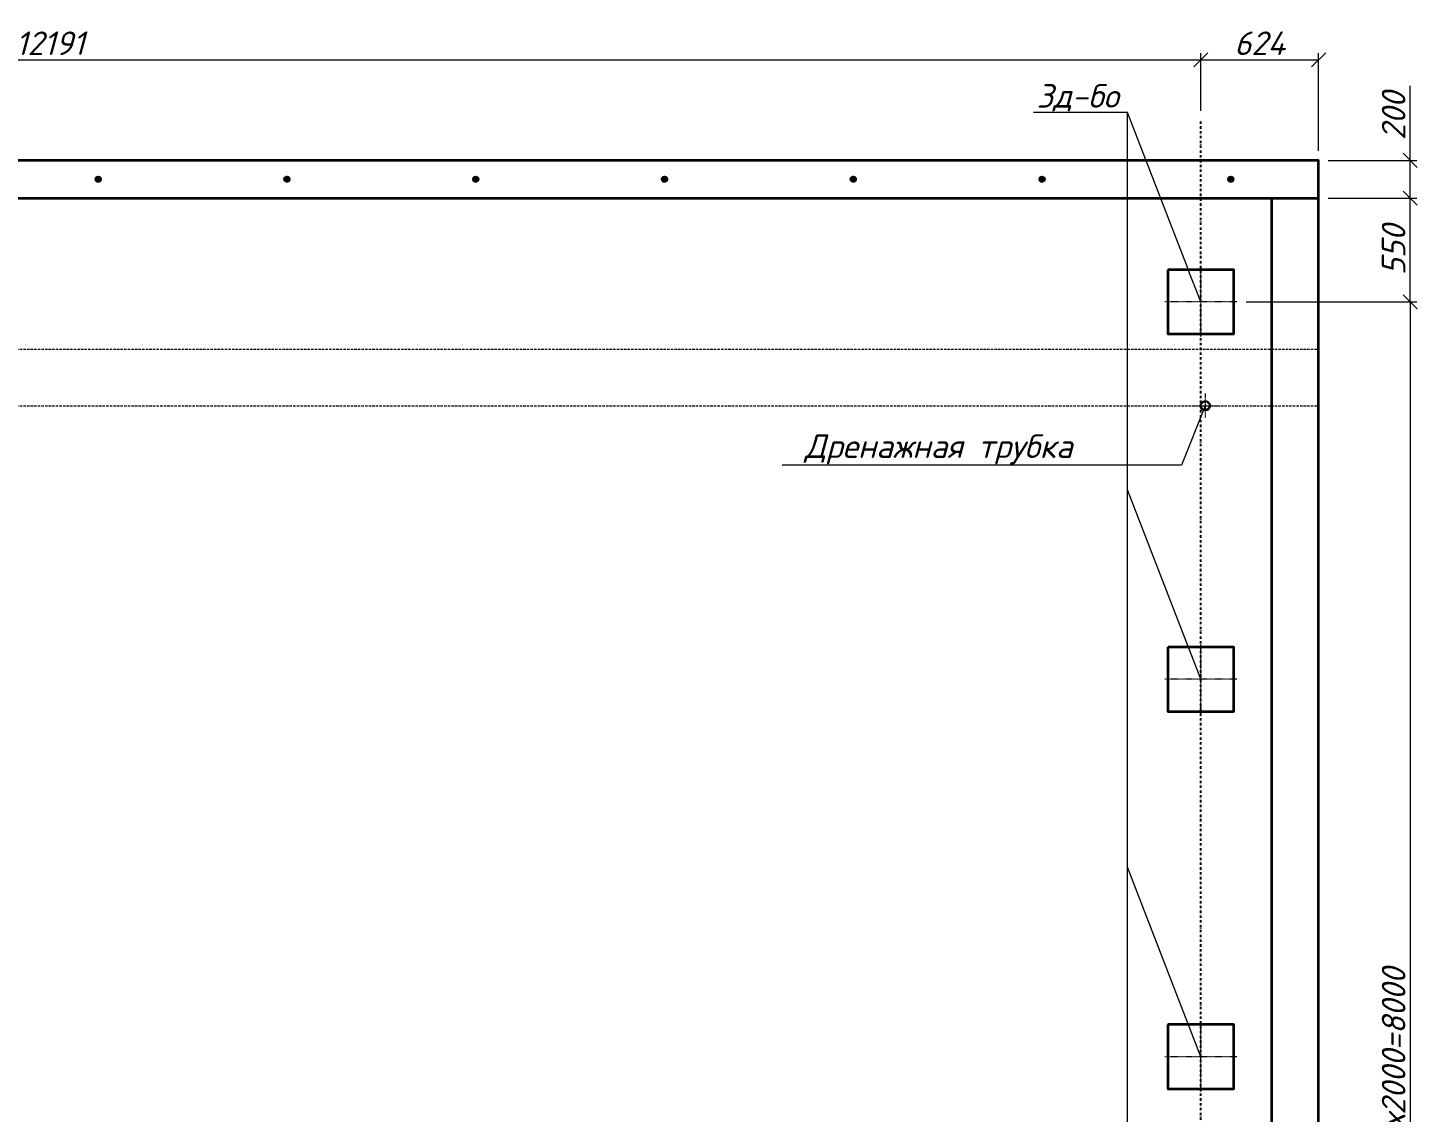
# Model space of a CAD drawing. Header units: millimetres. Extents: x 1000 to 42206, y 911 to 20189.
# Drawn here: x 34603 to 41963, y 6074 to 11821 of the extents above; entities that cross this region are included whole.
import ezdxf
from ezdxf import colors
from ezdxf.entities.mleader import LeaderData, LeaderLine
from ezdxf.math import Vec2, Vec3

# ---------------------------------------------------------------- set-up
doc = ezdxf.new("R2010")
doc.units = ezdxf.units.MM
doc.set_wipeout_variables(frame=1)
doc.linetypes.add('DASHDOT', pattern=[25.4, 12.7, -6.35, 0, -6.35])
doc.linetypes.add('DASHED', pattern=[19.05, 12.7, -6.35])
doc.layers.add('$ Оси', color=20, linetype='DASHDOT')
doc.layers.add('$ Пунктир', color=3, linetype='DASHED')
for name, color, linetype, lineweight in [('$ Слои конструкции $', 7, 'Continuous', 35), ('$Выноски', 5, 'Continuous', 13), ('$Оси', 1, 'DASHDOT', 13), ('$Пунктир', 3, 'DASHED', 13), ('$Размеры', 5, 'Continuous', 13), ('$Слои конструкции', 7, 'Continuous', 35), ('$Тонкие', 8, 'Continuous', 13)]:
    doc.layers.add(name, color=color, linetype=linetype, lineweight=lineweight)
doc.styles.add('@ТРАНСПРОЕКТ', font='isocpeur.ttf', dxfattribs={"oblique": 15})
doc.dimstyles.new('@TN  1-50', dxfattribs={"dimscale": 50, "dimtxt": 2.5, "dimasz": 1.5, "dimexe": 0.7, "dimexo": 1, "dimgap": 0.5, "dimtad": 1, "dimdec": 0, "dimzin": 0, "dimdsep": 46, "dimtxsty": '@ТРАНСПРОЕКТ', "dimblk": 'OBLIQUE', "dimcen": 0, "dimclrd": 5, "dimclre": 5, "dimclrt": 5, "dimaunit": 1, "dimadec": 3, "dimazin": 0, "dimtfac": 1, "dimtdec": 0, "dimtofl": 0, "dimtmove": 0, "dimatfit": 3, "dimfxl": 1, "dimtolj": 1, "dimtzin": 0, "dimlwd": 13, "dimlwe": 13, "dimarcsym": 0})

# ---------------------------------------------------------------- blocks, each defined once
blk = doc.blocks.new('_Oblique')
at = {"color": 0, "linetype": 'ByBlock', "lineweight": -2}
blk.add_line((-0.5, -0.5), (0.5, 0.5), dxfattribs=at)
blk = doc.blocks.new('*D112')
at = {"layer": '$Размеры', "color": 5, "linetype": 'Continuous', "lineweight": 13, "transparency": 16777216}
for p, q in [((41056.9, 10368.1), (41960.8, 10368.1)), ((41925.8, 10368.1), (41925.8, 2368.1)), ((41056.9, 2368.1), (41960.8, 2368.1))]:
    blk.add_line(p, q, dxfattribs=at)
at = {"layer": 'Defpoints', "color": 0, "transparency": 16777216}
for p in [(41006.9, 10368.1), (41006.9, 2368.1), (41925.8, 2368.1)]:
    blk.add_point(p, dxfattribs=at)
at = {"layer": '$Размеры', "color": 5, "lineweight": 13, "transparency": 16777216, "xscale": 75, "yscale": 75, "zscale": 75}
for p, rotation in [((41925.8, 10368.1), 90), ((41925.8, 2368.1), 270)]:
    blk.add_blockref('_Oblique', p, dxfattribs=dict(at, rotation=rotation))
at = {"layer": '$Размеры', "color": 5, "transparency": 16777216, "insert": (41838.3, 6368.1), "char_height": 125, "attachment_point": 5, "rotation": 90, "style": '@ТРАНСПРОЕКТ'}
blk.add_mtext('\\A1;4х2000=8000', dxfattribs=at)
blk = doc.blocks.new('*D115')
at = {"layer": '$Размеры', "color": 5, "linetype": 'Continuous', "lineweight": 13, "transparency": 16777216}
for p, q in [((41490.9, 10918.1), (41960.8, 10918.1)), ((41925.8, 10368.1), (41925.8, 10918.1)), ((41056.9, 10368.1), (41960.8, 10368.1))]:
    blk.add_line(p, q, dxfattribs=at)
at = {"layer": 'Defpoints', "color": 0, "transparency": 16777216}
for p in [(41440.9, 10918.1), (41925.8, 10918.1), (41006.9, 10368.1)]:
    blk.add_point(p, dxfattribs=at)
at = {"layer": '$Размеры', "color": 5, "lineweight": 13, "transparency": 16777216, "xscale": 75, "yscale": 75, "zscale": 75}
for p, rotation in [((41925.8, 10918.1), 90), ((41925.8, 10368.1), 270)]:
    blk.add_blockref('_Oblique', p, dxfattribs=dict(at, rotation=rotation))
at = {"layer": '$Размеры', "color": 5, "transparency": 16777216, "insert": (41838.3, 10643.1), "char_height": 125, "attachment_point": 5, "rotation": 90, "style": '@ТРАНСПРОЕКТ'}
blk.add_mtext('\\A1;550', dxfattribs=at)
blk = doc.blocks.new('*D116')
at = {"layer": '$Размеры', "color": 5, "linetype": 'Continuous', "lineweight": 13, "transparency": 16777216}
for p, q in [((41925.8, 11118.1), (41925.8, 11514.1)), ((41490.9, 11118.1), (41960.8, 11118.1)), ((41925.8, 10918.1), (41925.8, 11118.1)), ((41490.9, 10918.1), (41960.8, 10918.1))]:
    blk.add_line(p, q, dxfattribs=at)
at = {"layer": 'Defpoints', "color": 0, "transparency": 16777216}
for p in [(41440.9, 11118.1), (41925.8, 11118.1), (41440.9, 10918.1)]:
    blk.add_point(p, dxfattribs=at)
at = {"layer": '$Размеры', "color": 5, "lineweight": 13, "transparency": 16777216, "xscale": 75, "yscale": 75, "zscale": 75}
for p, rotation in [((41925.8, 11118.1), 90), ((41925.8, 10918.1), 270)]:
    blk.add_blockref('_Oblique', p, dxfattribs=dict(at, rotation=rotation))
at = {"layer": '$Размеры', "color": 5, "transparency": 16777216, "insert": (41838.3, 11353.6), "char_height": 125, "attachment_point": 5, "rotation": 90, "style": '@ТРАНСПРОЕКТ'}
blk.add_mtext('\\A1;200', dxfattribs=at)
blk = doc.blocks.new('*D119')
at = {"layer": '$Размеры', "color": 5, "linetype": 'Continuous', "lineweight": 13, "transparency": 16777216}
for p, q in [((28625.9, 11380.9), (28625.9, 11686.4)), ((28625.9, 11651.4), (40816.9, 11651.4)), ((40816.9, 11381), (40816.9, 11686.4))]:
    blk.add_line(p, q, dxfattribs=at)
at = {"layer": 'Defpoints', "color": 0, "transparency": 16777216}
for p in [(40816.9, 11651.4), (28625.9, 11330.9), (40816.9, 11331)]:
    blk.add_point(p, dxfattribs=at)
at = {"layer": '$Размеры', "color": 5, "lineweight": 13, "transparency": 16777216, "xscale": 75, "yscale": 75, "zscale": 75, "rotation": 180}
blk.add_blockref('_Oblique', (28625.9, 11651.4), dxfattribs=at)
at = {"layer": '$Размеры', "color": 5, "lineweight": 13, "transparency": 16777216, "xscale": 75, "yscale": 75, "zscale": 75}
blk.add_blockref('_Oblique', (40816.9, 11651.4), dxfattribs=at)
at = {"layer": '$Размеры', "color": 5, "transparency": 16777216, "insert": (34721.4, 11738.9), "char_height": 125, "attachment_point": 5, "style": '@ТРАНСПРОЕКТ'}
blk.add_mtext('\\A1;12191', dxfattribs=at)
blk = doc.blocks.new('*D120')
at = {"layer": '$Размеры', "color": 5, "linetype": 'Continuous', "lineweight": 13, "transparency": 16777216}
for p, q in [((40816.9, 11381), (40816.9, 11686.4)), ((40816.9, 11651.4), (41440.9, 11651.4)), ((41440.9, 11168.1), (41440.9, 11686.4))]:
    blk.add_line(p, q, dxfattribs=at)
at = {"layer": 'Defpoints', "color": 0, "transparency": 16777216}
for p in [(41440.9, 11651.4), (40816.9, 11331), (41440.9, 11118.1)]:
    blk.add_point(p, dxfattribs=at)
at = {"layer": '$Размеры', "color": 5, "lineweight": 13, "transparency": 16777216, "xscale": 75, "yscale": 75, "zscale": 75, "rotation": 180}
blk.add_blockref('_Oblique', (40816.9, 11651.4), dxfattribs=at)
at = {"layer": '$Размеры', "color": 5, "lineweight": 13, "transparency": 16777216, "xscale": 75, "yscale": 75, "zscale": 75}
blk.add_blockref('_Oblique', (41440.9, 11651.4), dxfattribs=at)
at = {"layer": '$Размеры', "color": 5, "transparency": 16777216, "insert": (41128.9, 11738.9), "char_height": 125, "attachment_point": 5, "style": '@ТРАНСПРОЕКТ'}
blk.add_mtext('\\A1;624', dxfattribs=at)
blk = doc.blocks.new('*U8')
h = blk.add_hatch(color=114)
h.dxf.hatch_style = 2
h.paths.add_polyline_path([(-0.0125, 0, 1), (0.0125, 0, 1)])
h.paths.add_polyline_path([(-0.0022, 0.0046), (0.0019, 0.0046), (0.0031, 0.0091), (-0.001, 0.0091)], flags=24)
at = {"layer": '$ Слои конструкции $'}
blk.add_circle((0, 0), 0.0125, dxfattribs=at)
at = {"layer": 'Defpoints'}
blk.add_circle((0, 0), 0.0135, dxfattribs=at)
at = {"layer": 'Defpoints', "color": 250, "style": '@ТРАНСПРОЕКТ', "oblique": 15}
blk.add_text('25', height=0.003, dxfattribs=at).set_placement((-0.0024, 0.0057))
blk = doc.blocks.new('A$C57DF1AEC')
blk.add_wipeout([(-175, 170), (175, 170), (175, -170), (-175, -170)]).dxf.layer = '$Тонкие'
at = {"layer": '$Оси', "ltscale": 0.2}
for points in [[(0, -185), (0, 185)], [(-190, 0), (190, 0)]]:
    blk.add_lwpolyline(points, dxfattribs=at)
at = {"layer": '$Слои конструкции'}
blk.add_lwpolyline([(175, 170), (175, -170), (-175, -170), (-175, 170)], close=True, dxfattribs=at)
blk = doc.blocks.new('A$C56837E69')
at = {"layer": '$Слои конструкции', "xscale": -1}
for p in [(24576.1, 8185), (24576.1, 6185), (24576.1, 4185)]:
    blk.add_blockref('A$C57DF1AEC', p, dxfattribs=at)
blk = doc.blocks.new('_NONE')

msp = doc.modelspace()

# ---------------------------------------------------------------- linework, layer by layer
at = {"layer": '$Слои конструкции'}
for points in [[(15510.9, 11118.1), (15510.9, 1618.1), (41440.9, 1618.1), (41440.9, 11118.1), (15510.9, 11118.1)], [(15510.9, 10918.1), (41440.9, 10918.1)], [(41190.9, 10918.1), (41190.9, 1818.1)]]:
    msp.add_lwpolyline(points, dxfattribs=at)

# ---------------------------------------------------------------- block references
at = {"layer": '$ Слои конструкции $', "xscale": 1000, "yscale": 1000, "zscale": 1000}
for p in [(34975.9, 11018.1), (35975.9, 11018.1), (36975.9, 11018.1), (37975.9, 11018.1), (38975.9, 11018.1), (39975.9, 11018.1), (40975.9, 11018.1)]:
    msp.add_blockref('*U8', p, dxfattribs=at)

# ---------------------------------------------------------------- dimensions: what is measured, and where the dimension line sits
at = {"layer": '$Размеры'}
for base, p1, p2, picture, middle in [((40816.9, 11651.4), (28625.9, 11330.9), (40816.9, 11331), '*D119', (34721.4, 11738.9)), ((41440.9, 11651.4), (40816.9, 11331), (41440.9, 11118.1), '*D120', (41128.9, 11738.9))]:
    dim = msp.add_linear_dim(base=base, p1=p1, p2=p2, dimstyle='@TN  1-50', dxfattribs=at)
    dim.commit()
    dim.dimension.update_dxf_attribs({"geometry": picture, "text_midpoint": middle})
for base, p1, p2, picture, middle in [((41925.8, 11118.1), (41440.9, 10918.1), (41440.9, 11118.1), '*D116', (41838.3, 11353.6)), ((41925.8, 10918.1), (41006.9, 10368.1), (41440.9, 10918.1), '*D115', (41838.3, 10643.1))]:
    dim = msp.add_linear_dim(base=base, p1=p1, p2=p2, angle=90, dimstyle='@TN  1-50', dxfattribs=at)
    dim.commit()
    dim.dimension.update_dxf_attribs({"geometry": picture, "text_midpoint": middle})
dim = msp.add_linear_dim(base=(41925.8, 2368.1), p1=(41006.9, 10368.1), p2=(41006.9, 2368.1), angle=90, text='4х2000=<>', dimstyle='@TN  1-50', dxfattribs=at)
dim.commit()
dim.dimension.update_dxf_attribs({"geometry": '*D112', "text_midpoint": (41838.3, 6368.1)})

# ---------------------------------------------------------------- next in the draw order: block references
at = {"layer": '$Слои конструкции'}
msp.add_blockref('A$C56837E69', (16240.8, 2183.1), dxfattribs=at)

# ---------------------------------------------------------------- next in the draw order: linework, layer by layer
at = {"layer": '$ Оси'}
msp.add_lwpolyline([(40816.9, 1494.1), (40816.9, 11331)], dxfattribs=at)
at = {"layer": '$ Пунктир'}
msp.add_circle((40840.8, 9818.2), 22, dxfattribs=at)
at = {"layer": '$Выноски'}
for points in [[(40429.3, 3372.6), (40429.3, 11372.6)], [(40816.9, 8368.1), (40429.3, 9372.6)], [(40816.9, 6368.1), (40429.3, 7372.6)]]:
    msp.add_lwpolyline(points, dxfattribs=at)
at = {"layer": '$Оси', "ltscale": 0.2}
for p, q in [((40840.8, 9882.4), (40840.8, 9753.9)), ((40769.6, 9818.2), (40911.9, 9818.2))]:
    msp.add_line(p, q, dxfattribs=at)
at = {"layer": '$Пунктир'}
for points in [[(15510.9, 10118.1), (41440.9, 10118.1)], [(15510.9, 9818.1), (41440.9, 9818.1)]]:
    msp.add_lwpolyline(points, dxfattribs=at)
msp.add_circle((40840.8, 9818.2), 25)

# ---------------------------------------------------------------- next in the draw order: leaders
at = {"layer": '$Выноски'}
ml = msp.add_multileader_mtext('Standard', dxfattribs=at)
ml.set_content('Зд-бо', color=256, style='@ТРАНСПРОЕКТ')
ml.set_leader_properties(color=256, linetype='ByLayer', lineweight=13)
ml.set_arrow_properties(name='NONE')
ml.build(insert=Vec2(0, 0))
ml.multileader.update_dxf_attribs({"text_left_attachment_type": 6, "text_right_attachment_type": 6, "dogleg_length": 1.12, "arrow_head_size": 100, "scale": 50})
ctx = ml.context
ctx.base_point, ctx.scale, ctx.char_height, ctx.arrow_head_size, ctx.landing_gap_size, ctx.plane_origin = Vec3(39913.1, 11372.6), 50, 125, 100, 6.25, Vec3(42573.7, 10761.5)
ctx.left_attachment, ctx.right_attachment, ctx.text_align_type = 6, 6, 1
notes = []
notes.append((ctx, [(0, (1, 1, 0), (40429.3, 11372.6), (-1, 0), 14.7, [(0, [(40816.9, 10368.1)], 0, []), (1, [(40816.9, 10368.1)], 0, []), (2, [(40816.9, 10368.1)], 0, []), (3, [(40816.9, 10368.1)], 0, []), (4, [(40816.9, 10368.1)], 0, []), (5, [(40816.9, 10368.1)], 0, []), (6, [(40816.9, 10368.1)], 0, []), (7, [(40816.9, 10368.1)], 0, []), (8, [(40816.9, 10368.1)], 0, [])])]))
ctx.mtext.insert, ctx.mtext.alignment, ctx.mtext.flow_direction = Vec3(40163.9, 11522.6), 2, 5
ml = msp.add_multileader_mtext('Standard', dxfattribs=at)
ml.set_content('Дренажная трубка', color=256, style='@ТРАНСПРОЕКТ')
ml.set_leader_properties(color=256, linetype='ByLayer', lineweight=13)
ml.set_arrow_properties(name='NONE')
ml.build(insert=Vec2(0, 0))
ml.multileader.update_dxf_attribs({"text_left_attachment_type": 6, "text_right_attachment_type": 6, "dogleg_length": 1.12, "arrow_head_size": 100, "scale": 50})
ctx = ml.context
ctx.base_point, ctx.scale, ctx.char_height, ctx.arrow_head_size, ctx.landing_gap_size, ctx.plane_origin = Vec3(38665.1, 9503.7), 50, 125, 100, 6.25, Vec3(42168.4, 9501.1)
ctx.left_attachment, ctx.right_attachment, ctx.text_align_type = 6, 6, 1
notes.append((ctx, [(0, (1, 1, 0), (40714.6, 9503.7), (-1, 0), 523.5, [(0, [(40840.8, 9818.2)], 0, []), (1, [(40840.8, 9818.2)], 0, []), (2, [(40840.8, 9818.2)], 0, []), (3, [(40840.8, 9818.2)], 0, []), (4, [(40840.8, 9818.2)], 0, []), (5, [(40840.8, 9818.2)], 0, []), (6, [(40840.8, 9818.2)], 0, []), (7, [(40840.8, 9818.2)], 0, []), (8, [(40840.8, 9818.2)], 0, [])])]))
ctx.mtext.insert, ctx.mtext.alignment, ctx.mtext.flow_direction = Vec3(39428.1, 9666.2), 2, 5
for ctx, leaders in notes:
    for number, flags, end, landing, length, lines in leaders:
        leader = LeaderData()
        leader.index, (leader.has_last_leader_line, leader.has_dogleg_vector, leader.attachment_direction) = number, flags
        leader.last_leader_point, leader.dogleg_vector, leader.dogleg_length = Vec3(end), Vec3(landing), length
        for number, points, colour, breaks in lines:
            line = LeaderLine()
            line.index, line.vertices, line.color, line.breaks = number, Vec3.list(points), colors.encode_raw_color(colour), breaks
            leader.lines.append(line)
        ctx.leaders.append(leader)

doc.saveas('drawing.dxf')
